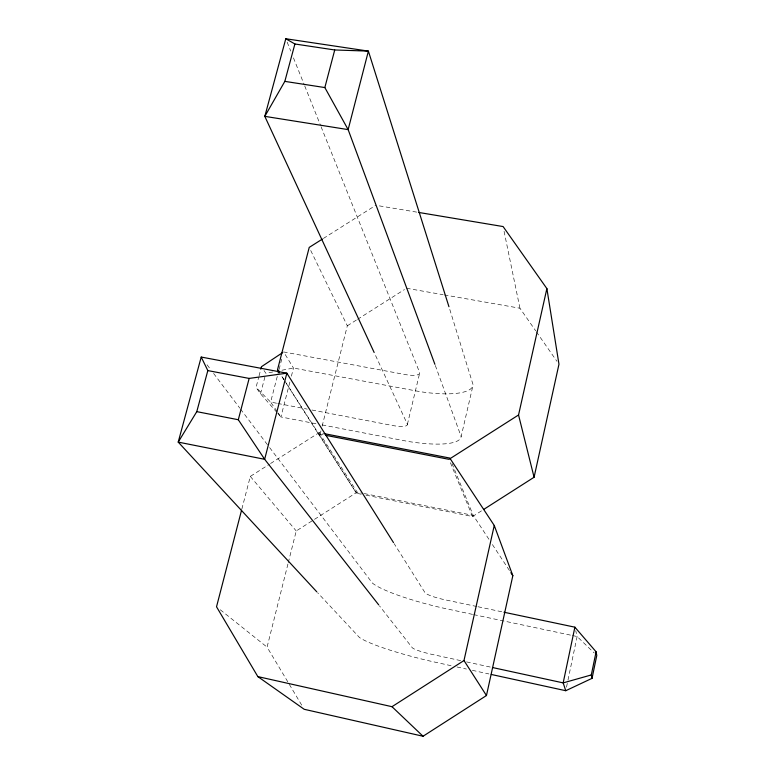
<?xml version="1.0" encoding="UTF-8"?>
<svg xmlns="http://www.w3.org/2000/svg" width="775" height="775" viewBox="0 0 775 775"><rect width="100%" height="100%" fill="white"/><g stroke="black" fill="none" stroke-linecap="round" stroke-linejoin="round"><path stroke-width="0.58" stroke-dasharray="3.88 2.91" d="M566.496 687.173L567.736 681.283M567.978 680.111L577.123 636.517L575.718 630.676M322.138 424.923L408.212 441.459A73.024 17.554 13.6 0 0 461.144 436.587L473.118 384.875L449.306 307.869M407.359 424.487L419.692 372.988M361.228 494.208L356.481 493.258L319.784 435.502L320.957 430.832M322.129 426.163L347.326 325.8L309.748 248.484M301.717 705.143L267.075 647.135L287.98 563.832M288.281 562.66L296.234 530.972L357.168 492.144L363.097 493.326M289.889 382.007L280.908 416.94L316.248 423.78M291.39 376.185L293.483 368.038L283.621 351.947L404.608 374.441A17.815 4.776 13.6 0 0 419.556 372.32L320.927 126.354M241.868 509.001L250.315 476.402L269.545 464.177M277.276 376.427L270.63 402.08L277.489 411.99M279.087 369.433L282.11 357.769M276.985 412.484L260.516 393.797L256.05 387.413L258.753 377.057M259.053 375.904L260.865 368.997M260.516 393.797L265.263 375.575M365.965 495.157L472.566 516.547L481.643 510.754M270.552 463.528L319.135 432.644L322.7 433.341M347.326 325.8L356.51 319.968M357.537 319.329L404.472 289.55M323.349 238.468L375.807 205.278M272.761 371.981L265.864 373.298L263.975 370.469M281.974 370.227L293.483 368.038L420.089 391.666A72.501 19.443 13.6 0 0 473.118 384.875M379.372 205.879L417.444 212.243M406.507 288.261L443.135 294.703M444.317 294.917L519.938 308.227L535.69 330.828M276.539 403.213L270.63 402.08L256.05 387.413M277.721 403.446L307.249 409.113M311.976 410.023L392.295 425.446A17.941 4.311 13.6 0 0 407.214 423.877L374.664 353.584M319.784 435.502L284.687 380.787L318.36 433.893L323.107 434.823M364.279 493.568L473.254 515.414L489.083 539.526M476.799 606.505L444.889 599.773A18.552 2.906 13.2 0 1 424.971 592.613L394.136 543.624M477.981 606.748L502.791 611.979M472.508 614.372L441.498 607.726A75.533 11.828 13.2 0 1 372.455 583.139L268.179 445.683M473.69 614.623L571.243 635.277M572.415 635.529L577.123 636.517L594.212 652.976M460.66 660.62L432.382 654.478A18.697 2.373 13.3 0 1 412.232 647.667L379.44 605.808M466.55 661.898L491.302 667.275M451.079 665.696L429.34 660.891A76.095 9.658 13.3 0 1 359.464 637.505L317.595 592.691M456.988 666.984L466.443 669.048M472.353 670.336L488.909 673.95M220.265 609.77L267.075 647.135M277.77 413.375L280.908 416.94L278.167 412.978M250.315 476.402L296.234 530.972M207.041 364.763L209.947 368.609M213.59 373.434L239.795 408.115M240.521 409.074L267.452 444.724M536.368 331.807L556.915 361.286M492.387 544.544L509.543 570.662M284.037 379.769L281.432 375.72L284.008 379.837M318.36 433.893L356.481 493.258M319.135 432.644L357.168 492.144M450.353 462.627L472.566 516.547M452.028 463.576L473.254 515.414M287.157 42.121L290.751 51.102M293.454 57.844L304.265 84.795M304.72 85.918L320.482 125.23M435.308 365.442L461.144 436.587M504.07 231.299L519.938 308.227"/><path stroke-width="1.16" d="M491.272 674.463L565.76 690.709L592.052 678.328L591.306 674.947L596.091 651.794L574.885 627.178L503.973 612.231M592.052 678.328L596.779 655.447L596.091 651.794M574.885 627.178L563.173 682.891L565.76 690.709M483.658 509.466L534.082 477.255L558.969 364.231L546.879 288.591L503.101 226.562L418.636 212.437M241.568 510.163L216.525 606.786L257.843 676.604L304.197 709.29L423.043 736.25L486.458 695.533L512.837 575.689L494.256 525.469L449.771 458.054L323.882 433.574M534.082 477.255L518.543 414.983L546.879 288.591M257.843 676.604L391.995 706.693L463.983 660.533L494.256 525.469M277.537 369.636L279.484 372.678L277.537 369.636L309.225 247.399L322.342 239.107M278.186 372.93L278.787 370.595M260.865 368.997L261.466 366.701L282.613 352.615M434.891 364.308L348.14 129.609L324.841 87.565L334.732 49.968L368.387 51.111L448.948 306.716M378.694 604.858L264.653 459.294L238.303 419.73L249.153 378.423L286.847 373.182L393.497 542.607M285.801 38.75L368.387 51.111L348.14 129.609L264.808 116.357L284.832 81.375L294.897 43.991L285.801 38.75L264.808 116.357L374.16 352.489M316.772 591.809L178.221 442.108L196.782 411.641L207.826 370.586L201.209 357.052L286.847 373.182L264.653 459.294L178.221 442.108L201.209 357.052M518.543 414.983L448.996 459.333L325.481 435.279M591.306 674.947L563.173 682.891L492.474 667.527M294.897 43.991L334.732 49.968M284.832 81.375L324.841 87.565M207.826 370.586L249.153 378.423M196.782 411.641L238.303 419.73M391.995 706.693L423.043 736.25M510.861 572.677L512.837 575.689M463.983 660.533L486.458 695.533"/></g></svg>
